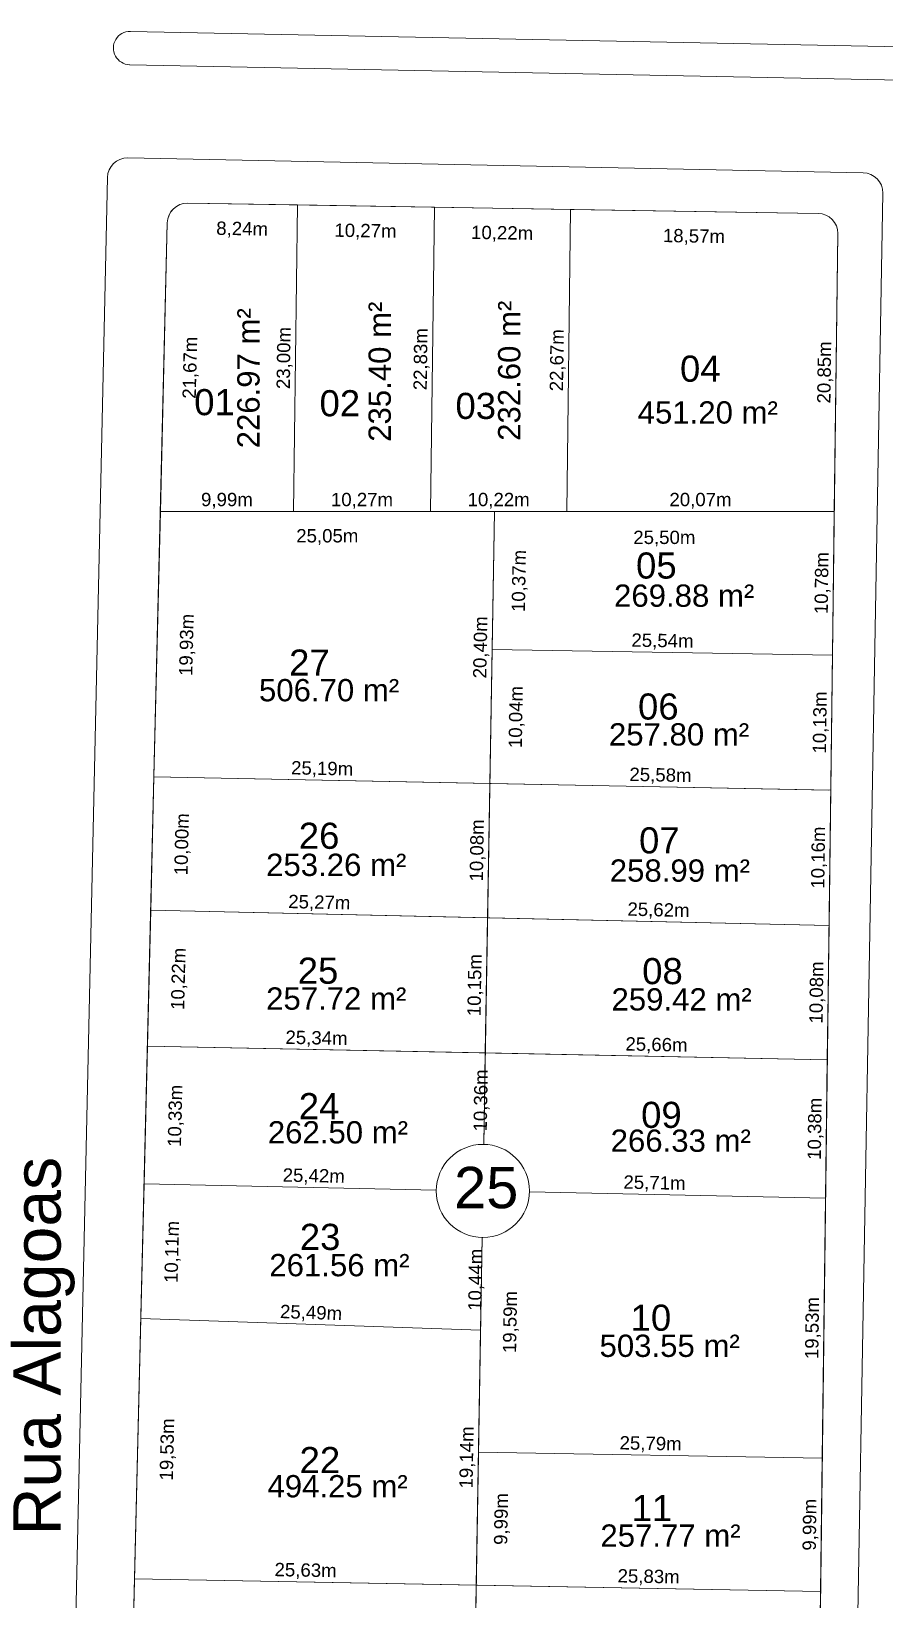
# Model space of a CAD drawing. Header units: metres. Extents: x 3808 to 8215, y 2374 to 6187.
# Drawn here: x 5216 to 5280, y 4857.7 to 4975.4 of the extents above; entities that cross this region are included whole.
import ezdxf
from ezdxf.enums import TextEntityAlignment as Align

# ---------------------------------------------------------------- set-up
doc = ezdxf.new("R2010")
doc.units = ezdxf.units.M
for name, color, linetype in [('Areas Lotes', 1, 'Continuous'), ('Calçada', 8, 'Continuous'), ('COTAS', 7, 'Continuous'), ('Lote', 7, 'Continuous'), ('Nome das Ruas', 7, 'Continuous'), ('Nº Lote', 7, 'Continuous'), ('Nº. quadra', 7, 'Continuous'), ('quadras', 7, 'Continuous')]:
    doc.layers.add(name, color=color, linetype=linetype)
doc.styles.add('Arial', font='arial.ttf')
doc.dimstyles.new('Copy(2) of ISO-25', dxfattribs={"dimtxt": 1, "dimasz": 2.5, "dimexe": 1.25, "dimexo": 0.625, "dimgap": 0.2, "dimtad": 1, "dimtoh": 1, "dimlfac": 1, "dimzin": 1, "dimtxsty": 'Arial', "dimblk": 'NONE', "dimcen": 0, "dimse1": 1, "dimse2": 1, "dimsd1": 1, "dimsd2": 1, "dimclrt": 256, "dimaunit": 1, "dimadec": 3, "dimazin": 0, "dimtfac": 1, "dimtmove": 0, "dimatfit": 3, "dimldrblk": 'NONE', "dimfxl": 1, "dimtolj": 1, "dimtzin": 0, "dimarcsym": 0})

# ---------------------------------------------------------------- blocks, each defined once
blk = doc.blocks.new('*D6769')
at = {"layer": 'Defpoints', "color": 0, "linetype": 'Continuous', "transparency": 16777216}
for p in [(5275.15, 4858.33), (5275.15, 4858.33), (5275.02, 4848.29)]:
    blk.add_point(p, dxfattribs=at)
at = {"layer": 'COTAS', "linetype": 'Continuous', "lineweight": 5, "transparency": 16777216, "insert": (5274.28, 4853.32), "char_height": 1, "attachment_point": 5, "rotation": 89.2696, "style": 'Arial'}
blk.add_mtext('\\A1;10,04m', dxfattribs=at)
blk = doc.blocks.new('_None')
blk = doc.blocks.new('*D6770')
at = {"layer": 'Defpoints', "color": 0, "linetype": 'Continuous', "transparency": 16777216}
for p in [(5275.27, 4868.32), (5275.27, 4868.32), (5275.15, 4858.33)]:
    blk.add_point(p, dxfattribs=at)
at = {"layer": 'COTAS', "linetype": 'Continuous', "lineweight": 5, "transparency": 16777216, "insert": (5274.41, 4863.33), "char_height": 1, "attachment_point": 5, "rotation": 89.2696, "style": 'Arial'}
blk.add_mtext('\\A1;9,99m', dxfattribs=at)
blk = doc.blocks.new('*D6771')
at = {"layer": 'Defpoints', "color": 0, "linetype": 'Continuous', "transparency": 16777216}
for p in [(5275.52, 4887.84), (5275.52, 4887.84), (5275.27, 4868.32)]:
    blk.add_point(p, dxfattribs=at)
at = {"layer": 'COTAS', "linetype": 'Continuous', "lineweight": 5, "transparency": 16777216, "insert": (5274.6, 4878.09), "char_height": 1, "attachment_point": 5, "rotation": 89.2696, "style": 'Arial'}
blk.add_mtext('\\A1;19,53m', dxfattribs=at)
blk = doc.blocks.new('*D6772')
at = {"layer": 'Defpoints', "color": 0, "linetype": 'Continuous', "transparency": 16777216}
for p in [(5275.65, 4898.22), (5275.65, 4898.22), (5275.52, 4887.84)]:
    blk.add_point(p, dxfattribs=at)
at = {"layer": 'COTAS', "linetype": 'Continuous', "lineweight": 5, "transparency": 16777216, "insert": (5274.79, 4893.04), "char_height": 1, "attachment_point": 5, "rotation": 89.2696, "style": 'Arial'}
blk.add_mtext('\\A1;10,38m', dxfattribs=at)
blk = doc.blocks.new('*D6773')
at = {"layer": 'Defpoints', "color": 0, "linetype": 'Continuous', "transparency": 16777216}
for p in [(5275.78, 4908.3), (5275.78, 4908.3), (5275.65, 4898.22)]:
    blk.add_point(p, dxfattribs=at)
at = {"layer": 'COTAS', "linetype": 'Continuous', "lineweight": 5, "transparency": 16777216, "insert": (5274.92, 4903.27), "char_height": 1, "attachment_point": 5, "rotation": 89.2696, "style": 'Arial'}
blk.add_mtext('\\A1;10,08m', dxfattribs=at)
blk = doc.blocks.new('*D6774')
at = {"layer": 'Defpoints', "color": 0, "linetype": 'Continuous', "transparency": 16777216}
for p in [(5275.73, 4918.46), (5275.91, 4918.46), (5275.78, 4908.3)]:
    blk.add_point(p, dxfattribs=at)
at = {"layer": 'COTAS', "linetype": 'Continuous', "lineweight": 5, "transparency": 16777216, "insert": (5275.05, 4913.39), "char_height": 1, "attachment_point": 5, "rotation": 89.2696, "style": 'Arial'}
blk.add_mtext('\\A1;10,16m', dxfattribs=at)
blk = doc.blocks.new('*D6775')
at = {"layer": 'Defpoints', "color": 0, "linetype": 'Continuous', "transparency": 16777216}
for p in [(5276.04, 4928.59), (5276.04, 4928.59), (5275.73, 4918.46)]:
    blk.add_point(p, dxfattribs=at)
at = {"layer": 'COTAS', "linetype": 'Continuous', "lineweight": 5, "transparency": 16777216, "insert": (5275.18, 4923.53), "char_height": 1, "attachment_point": 5, "rotation": 89.2696, "style": 'Arial'}
blk.add_mtext('\\A1;10,13m', dxfattribs=at)
blk = doc.blocks.new('*D6776')
at = {"layer": 'Defpoints', "color": 0, "linetype": 'Continuous', "transparency": 16777216}
for p in [(5276.18, 4939.37), (5276.18, 4939.37), (5276.04, 4928.59)]:
    blk.add_point(p, dxfattribs=at)
at = {"layer": 'COTAS', "linetype": 'Continuous', "lineweight": 5, "transparency": 16777216, "insert": (5275.31, 4933.99), "char_height": 1, "attachment_point": 5, "rotation": 89.2696, "style": 'Arial'}
blk.add_mtext('\\A1;10,78m', dxfattribs=at)
blk = doc.blocks.new('*D6777')
at = {"layer": 'Defpoints', "color": 0, "linetype": 'Continuous', "transparency": 16777216}
for p in [(5276.44, 4960.22), (5276.44, 4960.22), (5276.18, 4939.37)]:
    blk.add_point(p, dxfattribs=at)
at = {"layer": 'COTAS', "linetype": 'Continuous', "lineweight": 5, "transparency": 16777216, "insert": (5275.51, 4949.8), "char_height": 1, "attachment_point": 5, "rotation": 89.2696, "style": 'Arial'}
blk.add_mtext('\\A1;20,85m', dxfattribs=at)
blk = doc.blocks.new('*D6778')
at = {"layer": 'Defpoints', "color": 0, "linetype": 'Continuous', "transparency": 16777216}
for p in [(5227.67, 4962.5), (5235.91, 4962.36), (5235.86, 4959.63)]:
    blk.add_point(p, dxfattribs=at)
at = {"layer": 'COTAS', "linetype": 'Continuous', "lineweight": 5, "transparency": 16777216, "insert": (5231.76, 4960.5), "char_height": 1, "attachment_point": 5, "rotation": 359.0766, "style": 'Arial'}
blk.add_mtext('\\A1;8,24m', dxfattribs=at)
blk = doc.blocks.new('*D6779')
at = {"layer": 'Defpoints', "color": 0, "linetype": 'Continuous', "transparency": 16777216}
for p in [(5235.91, 4962.36), (5246.18, 4962.2), (5246.13, 4959.47)]:
    blk.add_point(p, dxfattribs=at)
at = {"layer": 'COTAS', "linetype": 'Continuous', "lineweight": 5, "transparency": 16777216, "insert": (5241.01, 4960.35), "char_height": 1, "attachment_point": 5, "rotation": 359.0766, "style": 'Arial'}
blk.add_mtext('\\A1;10,27m', dxfattribs=at)
blk = doc.blocks.new('*D6780')
at = {"layer": 'Defpoints', "color": 0, "linetype": 'Continuous', "transparency": 16777216}
for p in [(5246.18, 4962.2), (5256.4, 4962.03), (5256.35, 4959.3)]:
    blk.add_point(p, dxfattribs=at)
at = {"layer": 'COTAS', "linetype": 'Continuous', "lineweight": 5, "transparency": 16777216, "insert": (5251.26, 4960.19), "char_height": 1, "attachment_point": 5, "rotation": 359.0766, "style": 'Arial'}
blk.add_mtext('\\A1;10,22m', dxfattribs=at)
blk = doc.blocks.new('*D6781')
at = {"layer": 'Defpoints', "color": 0, "linetype": 'Continuous', "transparency": 16777216}
for p in [(5256.4, 4962.03), (5274.97, 4961.74), (5274.93, 4959)]:
    blk.add_point(p, dxfattribs=at)
at = {"layer": 'COTAS', "linetype": 'Continuous', "lineweight": 5, "transparency": 16777216, "insert": (5265.65, 4959.95), "char_height": 1, "attachment_point": 5, "rotation": 359.0766, "style": 'Arial'}
blk.add_mtext('\\A1;18,57m', dxfattribs=at)
blk = doc.blocks.new('*D6782')
at = {"layer": 'Defpoints', "color": 0, "linetype": 'Continuous', "transparency": 16777216}
for p in [(5256.4, 4962.03), (5256.4, 4962.03), (5256.11, 4939.37)]:
    blk.add_point(p, dxfattribs=at)
at = {"layer": 'COTAS', "linetype": 'Continuous', "lineweight": 5, "transparency": 16777216, "insert": (5255.45, 4950.71), "char_height": 1, "attachment_point": 5, "rotation": 89.2696, "style": 'Arial'}
blk.add_mtext('\\A1;22,67m', dxfattribs=at)
blk = doc.blocks.new('*D6783')
at = {"layer": 'Defpoints', "color": 0, "linetype": 'Continuous', "transparency": 16777216}
for p in [(5246.18, 4962.2), (5246.18, 4962.2), (5245.89, 4939.37)]:
    blk.add_point(p, dxfattribs=at)
at = {"layer": 'COTAS', "linetype": 'Continuous', "lineweight": 5, "transparency": 16777216, "insert": (5245.23, 4950.79), "char_height": 1, "attachment_point": 5, "rotation": 89.2696, "style": 'Arial'}
blk.add_mtext('\\A1;22,83m', dxfattribs=at)
blk = doc.blocks.new('*D6784')
at = {"layer": 'Defpoints', "color": 0, "linetype": 'Continuous', "transparency": 16777216}
for p in [(5235.91, 4962.36), (5235.91, 4962.36), (5235.61, 4939.37)]:
    blk.add_point(p, dxfattribs=at)
at = {"layer": 'COTAS', "linetype": 'Continuous', "lineweight": 5, "transparency": 16777216, "insert": (5234.96, 4950.88), "char_height": 1, "attachment_point": 5, "rotation": 89.2696, "style": 'Arial'}
blk.add_mtext('\\A1;23,00m', dxfattribs=at)
blk = doc.blocks.new('*D6785')
at = {"layer": 'Defpoints', "color": 0, "linetype": 'Continuous', "transparency": 16777216}
for p in [(5226.15, 4961.03), (5228.99, 4960.97), (5225.63, 4939.37)]:
    blk.add_point(p, dxfattribs=at)
at = {"layer": 'COTAS', "linetype": 'Continuous', "lineweight": 5, "transparency": 16777216, "insert": (5227.93, 4950.15), "char_height": 1, "attachment_point": 5, "rotation": 88.6189, "style": 'Arial'}
blk.add_mtext('\\A1;21,67m', dxfattribs=at)
blk = doc.blocks.new('*D6786')
at = {"layer": 'Defpoints', "color": 0, "linetype": 'Continuous', "transparency": 16777216}
for p in [(5225.63, 4939.37), (5225.63, 4939.37), (5235.61, 4939.37)]:
    blk.add_point(p, dxfattribs=at)
at = {"layer": 'COTAS', "linetype": 'Continuous', "lineweight": 5, "transparency": 16777216, "insert": (5230.62, 4940.17), "char_height": 1, "attachment_point": 5, "rotation": 360, "style": 'Arial'}
blk.add_mtext('\\A1;9,99m', dxfattribs=at)
blk = doc.blocks.new('*D6787')
at = {"layer": 'Defpoints', "color": 0, "linetype": 'Continuous', "transparency": 16777216}
for p in [(5235.61, 4939.37), (5235.61, 4939.37), (5245.89, 4939.37)]:
    blk.add_point(p, dxfattribs=at)
at = {"layer": 'COTAS', "linetype": 'Continuous', "lineweight": 5, "transparency": 16777216, "insert": (5240.75, 4940.17), "char_height": 1, "attachment_point": 5, "style": 'Arial'}
blk.add_mtext('\\A1;10,27m', dxfattribs=at)
blk = doc.blocks.new('*D6788')
at = {"layer": 'Defpoints', "color": 0, "linetype": 'Continuous', "transparency": 16777216}
for p in [(5245.89, 4939.37), (5256.11, 4939.37), (5256.11, 4939.37)]:
    blk.add_point(p, dxfattribs=at)
at = {"layer": 'COTAS', "linetype": 'Continuous', "lineweight": 5, "transparency": 16777216, "insert": (5251, 4940.17), "char_height": 1, "attachment_point": 5, "style": 'Arial'}
blk.add_mtext('\\A1;10,22m', dxfattribs=at)
blk = doc.blocks.new('*D6789')
at = {"layer": 'Defpoints', "color": 0, "linetype": 'Continuous', "transparency": 16777216}
for p in [(5250.68, 4939.37), (5276.18, 4939.37), (5276.18, 4936.53)]:
    blk.add_point(p, dxfattribs=at)
at = {"layer": 'COTAS', "linetype": 'Continuous', "lineweight": 5, "transparency": 16777216, "insert": (5263.43, 4937.33), "char_height": 1, "attachment_point": 5, "style": 'Arial'}
blk.add_mtext('\\A1;25,50m', dxfattribs=at)
blk = doc.blocks.new('*D6790')
at = {"layer": 'Defpoints', "color": 0, "linetype": 'Continuous', "transparency": 16777216}
for p in [(5256.11, 4939.37), (5276.18, 4939.37), (5276.18, 4939.37)]:
    blk.add_point(p, dxfattribs=at)
at = {"layer": 'COTAS', "linetype": 'Continuous', "lineweight": 5, "transparency": 16777216, "insert": (5266.14, 4940.17), "char_height": 1, "attachment_point": 5, "style": 'Arial'}
blk.add_mtext('\\A1;20,07m', dxfattribs=at)
blk = doc.blocks.new('*D6791')
at = {"layer": 'Defpoints', "color": 0, "linetype": 'Continuous', "transparency": 16777216}
for p in [(5250.5, 4929), (5276.04, 4928.59), (5276.04, 4928.59)]:
    blk.add_point(p, dxfattribs=at)
at = {"layer": 'COTAS', "linetype": 'Continuous', "lineweight": 5, "transparency": 16777216, "insert": (5263.29, 4929.59), "char_height": 1, "attachment_point": 5, "rotation": 359.0766, "style": 'Arial'}
blk.add_mtext('\\A1;25,54m', dxfattribs=at)
blk = doc.blocks.new('*D6792')
at = {"layer": 'Defpoints', "color": 0, "linetype": 'Continuous', "transparency": 16777216}
for p in [(5250.34, 4918.96), (5250.34, 4918.96), (5275.91, 4918.46)]:
    blk.add_point(p, dxfattribs=at)
at = {"layer": 'COTAS', "linetype": 'Continuous', "lineweight": 5, "transparency": 16777216, "insert": (5263.14, 4919.51), "char_height": 1, "attachment_point": 5, "rotation": 358.888, "style": 'Arial'}
blk.add_mtext('\\A1;25,58m', dxfattribs=at)
blk = doc.blocks.new('*D6793')
at = {"layer": 'Defpoints', "color": 0, "linetype": 'Continuous', "transparency": 16777216}
for p in [(5250.17, 4908.88), (5250.17, 4908.88), (5275.78, 4908.3)]:
    blk.add_point(p, dxfattribs=at)
at = {"layer": 'COTAS', "linetype": 'Continuous', "lineweight": 5, "transparency": 16777216, "insert": (5262.99, 4909.39), "char_height": 1, "attachment_point": 5, "rotation": 358.7125, "style": 'Arial'}
blk.add_mtext('\\A1;25,62m', dxfattribs=at)
blk = doc.blocks.new('*D6794')
at = {"layer": 'Defpoints', "color": 0, "linetype": 'Continuous', "transparency": 16777216}
for p in [(5250, 4898.73), (5250, 4898.73), (5275.65, 4898.22)]:
    blk.add_point(p, dxfattribs=at)
at = {"layer": 'COTAS', "linetype": 'Continuous', "lineweight": 5, "transparency": 16777216, "insert": (5262.84, 4899.28), "char_height": 1, "attachment_point": 5, "rotation": 358.8669, "style": 'Arial'}
blk.add_mtext('\\A1;25,66m', dxfattribs=at)
blk = doc.blocks.new('*D6795')
at = {"layer": 'Defpoints', "color": 0, "linetype": 'Continuous', "transparency": 16777216}
for p in [(5249.82, 4888.38), (5249.82, 4888.38), (5275.52, 4887.84)]:
    blk.add_point(p, dxfattribs=at)
at = {"layer": 'COTAS', "linetype": 'Continuous', "lineweight": 5, "transparency": 16777216, "insert": (5262.69, 4888.91), "char_height": 1, "attachment_point": 5, "rotation": 358.8091, "style": 'Arial'}
blk.add_mtext('\\A1;25,71m', dxfattribs=at)
blk = doc.blocks.new('*D6796')
at = {"layer": 'Defpoints', "color": 0, "linetype": 'Continuous', "transparency": 16777216}
for p in [(5249.49, 4868.79), (5249.49, 4868.79), (5275.27, 4868.32)]:
    blk.add_point(p, dxfattribs=at)
at = {"layer": 'COTAS', "linetype": 'Continuous', "lineweight": 5, "transparency": 16777216, "insert": (5262.4, 4869.35), "char_height": 1, "attachment_point": 5, "rotation": 358.9529, "style": 'Arial'}
blk.add_mtext('\\A1;25,79m', dxfattribs=at)
blk = doc.blocks.new('*D6797')
at = {"layer": 'Defpoints', "color": 0, "linetype": 'Continuous', "transparency": 16777216}
for p in [(5249.32, 4858.8), (5249.32, 4858.8), (5275.15, 4858.33)]:
    blk.add_point(p, dxfattribs=at)
at = {"layer": 'COTAS', "linetype": 'Continuous', "lineweight": 5, "transparency": 16777216, "insert": (5262.25, 4859.37), "char_height": 1, "attachment_point": 5, "rotation": 358.9529, "style": 'Arial'}
blk.add_mtext('\\A1;25,83m', dxfattribs=at)
blk = doc.blocks.new('*D6808')
at = {"layer": 'Defpoints', "color": 0, "linetype": 'Continuous', "transparency": 16777216}
for p in [(5223.7, 4859.27), (5223.7, 4859.27), (5249.32, 4858.8)]:
    blk.add_point(p, dxfattribs=at)
at = {"layer": 'COTAS', "linetype": 'Continuous', "lineweight": 5, "transparency": 16777216, "insert": (5236.52, 4859.84), "char_height": 1, "attachment_point": 5, "rotation": 358.9529, "style": 'Arial'}
blk.add_mtext('\\A1;25,63m', dxfattribs=at)
blk = doc.blocks.new('*D6809')
at = {"layer": 'Defpoints', "color": 0, "linetype": 'Continuous', "transparency": 16777216}
for p in [(5224.17, 4878.8), (5224.17, 4878.8), (5249.65, 4877.94)]:
    blk.add_point(p, dxfattribs=at)
at = {"layer": 'COTAS', "linetype": 'Continuous', "lineweight": 5, "transparency": 16777216, "insert": (5236.93, 4879.17), "char_height": 1, "attachment_point": 5, "rotation": 358.0706, "style": 'Arial'}
blk.add_mtext('\\A1;25,49m', dxfattribs=at)
blk = doc.blocks.new('*D6810')
at = {"layer": 'Defpoints', "color": 0, "linetype": 'Continuous', "transparency": 16777216}
for p in [(5224.41, 4888.9), (5224.41, 4888.9), (5249.82, 4888.38)]:
    blk.add_point(p, dxfattribs=at)
at = {"layer": 'COTAS', "linetype": 'Continuous', "lineweight": 5, "transparency": 16777216, "insert": (5237.13, 4889.44), "char_height": 1, "attachment_point": 5, "rotation": 358.8091, "style": 'Arial'}
blk.add_mtext('\\A1;25,42m', dxfattribs=at)
blk = doc.blocks.new('*D6811')
at = {"layer": 'Defpoints', "color": 0, "linetype": 'Continuous', "transparency": 16777216}
for p in [(5224.66, 4899.23), (5224.66, 4899.23), (5250, 4898.73)]:
    blk.add_point(p, dxfattribs=at)
at = {"layer": 'COTAS', "linetype": 'Continuous', "lineweight": 5, "transparency": 16777216, "insert": (5237.34, 4899.78), "char_height": 1, "attachment_point": 5, "rotation": 358.8669, "style": 'Arial'}
blk.add_mtext('\\A1;25,34m', dxfattribs=at)
blk = doc.blocks.new('*D6812')
at = {"layer": 'Defpoints', "color": 0, "linetype": 'Continuous', "transparency": 16777216}
for p in [(5224.9, 4909.45), (5224.9, 4909.45), (5250.17, 4908.88)]:
    blk.add_point(p, dxfattribs=at)
at = {"layer": 'COTAS', "linetype": 'Continuous', "lineweight": 5, "transparency": 16777216, "insert": (5237.55, 4909.96), "char_height": 1, "attachment_point": 5, "rotation": 358.7125, "style": 'Arial'}
blk.add_mtext('\\A1;25,27m', dxfattribs=at)
blk = doc.blocks.new('*D6813')
at = {"layer": 'Defpoints', "color": 0, "linetype": 'Continuous', "transparency": 16777216}
for p in [(5225.15, 4919.44), (5225.15, 4919.44), (5250.34, 4918.96)]:
    blk.add_point(p, dxfattribs=at)
at = {"layer": 'COTAS', "linetype": 'Continuous', "lineweight": 5, "transparency": 16777216, "insert": (5237.76, 4920), "char_height": 1, "attachment_point": 5, "rotation": 358.888, "style": 'Arial'}
blk.add_mtext('\\A1;25,19m', dxfattribs=at)
blk = doc.blocks.new('*D6814')
at = {"layer": 'Defpoints', "color": 0, "linetype": 'Continuous', "transparency": 16777216}
for p in [(5225.63, 4939.37), (5250.68, 4939.37), (5250.68, 4936.65)]:
    blk.add_point(p, dxfattribs=at)
at = {"layer": 'COTAS', "linetype": 'Continuous', "lineweight": 5, "transparency": 16777216, "insert": (5238.15, 4937.45), "char_height": 1, "attachment_point": 5, "style": 'Arial'}
blk.add_mtext('\\A1;25,05m', dxfattribs=at)
blk = doc.blocks.new('*D6815')
at = {"layer": 'Defpoints', "color": 0, "linetype": 'Continuous', "transparency": 16777216}
for p in [(5250.68, 4939.35), (5250.34, 4918.96), (5250.34, 4918.96)]:
    blk.add_point(p, dxfattribs=at)
at = {"layer": 'COTAS', "linetype": 'Continuous', "lineweight": 5, "transparency": 16777216, "insert": (5249.71, 4929.17), "char_height": 1, "attachment_point": 5, "rotation": 89.0359, "style": 'Arial'}
blk.add_mtext('\\A1;20,40m', dxfattribs=at)
blk = doc.blocks.new('*D6816')
at = {"layer": 'Defpoints', "color": 0, "linetype": 'Continuous', "transparency": 16777216}
for p in [(5250.34, 4918.96), (5250.17, 4908.88), (5250.17, 4908.88)]:
    blk.add_point(p, dxfattribs=at)
at = {"layer": 'COTAS', "linetype": 'Continuous', "lineweight": 5, "transparency": 16777216, "insert": (5249.45, 4913.93), "char_height": 1, "attachment_point": 5, "rotation": 89.0359, "style": 'Arial'}
blk.add_mtext('\\A1;10,08m', dxfattribs=at)
blk = doc.blocks.new('*D6817')
at = {"layer": 'Defpoints', "color": 0, "linetype": 'Continuous', "transparency": 16777216}
for p in [(5250.17, 4908.88), (5250, 4898.73), (5250, 4898.73)]:
    blk.add_point(p, dxfattribs=at)
at = {"layer": 'COTAS', "linetype": 'Continuous', "lineweight": 5, "transparency": 16777216, "insert": (5249.28, 4903.82), "char_height": 1, "attachment_point": 5, "rotation": 89.0359, "style": 'Arial'}
blk.add_mtext('\\A1;10,15m', dxfattribs=at)
blk = doc.blocks.new('*D6818')
at = {"layer": 'Defpoints', "color": 0, "linetype": 'Continuous', "transparency": 16777216}
for p in [(5250, 4898.73), (5249.82, 4888.38), (5249.82, 4888.38)]:
    blk.add_point(p, dxfattribs=at)
at = {"layer": 'COTAS', "linetype": 'Continuous', "lineweight": 5, "transparency": 16777216, "insert": (5249.74, 4895.17), "char_height": 1, "attachment_point": 5, "rotation": 89.0359, "style": 'Arial'}
blk.add_mtext('\\A1;10,36m', dxfattribs=at)
blk = doc.blocks.new('*D6819')
at = {"layer": 'Defpoints', "color": 0, "linetype": 'Continuous', "transparency": 16777216}
for p in [(5249.82, 4888.38), (5249.65, 4877.94), (5249.65, 4877.94)]:
    blk.add_point(p, dxfattribs=at)
at = {"layer": 'COTAS', "linetype": 'Continuous', "lineweight": 5, "transparency": 16777216, "insert": (5249.34, 4881.71), "char_height": 1, "attachment_point": 5, "rotation": 89.0359, "style": 'Arial'}
blk.add_mtext('\\A1;10,44m', dxfattribs=at)
blk = doc.blocks.new('*D6820')
at = {"layer": 'Defpoints', "color": 0, "linetype": 'Continuous', "transparency": 16777216}
for p in [(5249.65, 4877.94), (5249.32, 4858.8), (5249.32, 4858.8)]:
    blk.add_point(p, dxfattribs=at)
at = {"layer": 'COTAS', "linetype": 'Continuous', "lineweight": 5, "transparency": 16777216, "insert": (5248.68, 4868.38), "char_height": 1, "attachment_point": 5, "rotation": 89.0359, "style": 'Arial'}
blk.add_mtext('\\A1;19,14m', dxfattribs=at)
blk = doc.blocks.new('*D6821')
at = {"layer": 'Defpoints', "color": 0, "linetype": 'Continuous', "transparency": 16777216}
for p in [(5249.82, 4888.38), (5249.49, 4868.79), (5252.58, 4868.74)]:
    blk.add_point(p, dxfattribs=at)
at = {"layer": 'COTAS', "linetype": 'Continuous', "lineweight": 5, "transparency": 16777216, "insert": (5251.94, 4878.54), "char_height": 1, "attachment_point": 5, "rotation": 89.0359, "style": 'Arial'}
blk.add_mtext('\\A1;19,59m', dxfattribs=at)
blk = doc.blocks.new('*D6822')
at = {"layer": 'Defpoints', "color": 0, "linetype": 'Continuous', "transparency": 16777216}
for p in [(5249.49, 4868.79), (5252.15, 4868.74), (5249.32, 4858.8)]:
    blk.add_point(p, dxfattribs=at)
at = {"layer": 'COTAS', "linetype": 'Continuous', "lineweight": 5, "transparency": 16777216, "insert": (5251.27, 4863.76), "char_height": 1, "attachment_point": 5, "rotation": 89.0359, "style": 'Arial'}
blk.add_mtext('\\A1;9,99m', dxfattribs=at)
blk = doc.blocks.new('*D6823')
at = {"layer": 'Defpoints', "color": 0, "linetype": 'Continuous', "transparency": 16777216}
for p in [(5250.5, 4929), (5253.26, 4928.95), (5250.34, 4918.96)]:
    blk.add_point(p, dxfattribs=at)
at = {"layer": 'COTAS', "linetype": 'Continuous', "lineweight": 5, "transparency": 16777216, "insert": (5252.37, 4923.94), "char_height": 1, "attachment_point": 5, "rotation": 89.0359, "style": 'Arial'}
blk.add_mtext('\\A1;10,04m', dxfattribs=at)
blk = doc.blocks.new('*D6824')
at = {"layer": 'Defpoints', "color": 0, "linetype": 'Continuous', "transparency": 16777216}
for p in [(5250.68, 4939.37), (5253.49, 4939.32), (5250.5, 4929)]:
    blk.add_point(p, dxfattribs=at)
at = {"layer": 'COTAS', "linetype": 'Continuous', "lineweight": 5, "transparency": 16777216, "insert": (5252.6, 4934.15), "char_height": 1, "attachment_point": 5, "rotation": 89.0359, "style": 'Arial'}
blk.add_mtext('\\A1;10,37m', dxfattribs=at)
blk = doc.blocks.new('*D6825')
at = {"layer": 'Defpoints', "color": 0, "linetype": 'Continuous', "transparency": 16777216}
for p in [(5249.32, 4858.8), (5249.15, 4848.8), (5249.15, 4848.8)]:
    blk.add_point(p, dxfattribs=at)
at = {"layer": 'COTAS', "linetype": 'Continuous', "lineweight": 5, "transparency": 16777216, "insert": (5248.44, 4853.81), "char_height": 1, "attachment_point": 5, "rotation": 89.0359, "style": 'Arial'}
blk.add_mtext('\\A1;10,00m', dxfattribs=at)
blk = doc.blocks.new('*D6834')
at = {"layer": 'Defpoints', "color": 0, "linetype": 'Continuous', "transparency": 16777216}
for p in [(5223.7, 4859.27), (5226.78, 4859.2), (5223.45, 4849.3)]:
    blk.add_point(p, dxfattribs=at)
at = {"layer": 'COTAS', "linetype": 'Continuous', "lineweight": 5, "transparency": 16777216, "insert": (5225.86, 4854.23), "char_height": 1, "attachment_point": 5, "rotation": 88.6189, "style": 'Arial'}
blk.add_mtext('\\A1;9,97m', dxfattribs=at)
blk = doc.blocks.new('*D6835')
at = {"layer": 'Defpoints', "color": 0, "linetype": 'Continuous', "transparency": 16777216}
for p in [(5224.17, 4878.8), (5227.25, 4878.72), (5223.7, 4859.27)]:
    blk.add_point(p, dxfattribs=at)
at = {"layer": 'COTAS', "linetype": 'Continuous', "lineweight": 5, "transparency": 16777216, "insert": (5226.21, 4868.98), "char_height": 1, "attachment_point": 5, "rotation": 88.6189, "style": 'Arial'}
blk.add_mtext('\\A1;19,53m', dxfattribs=at)
blk = doc.blocks.new('*D6836')
at = {"layer": 'Defpoints', "color": 0, "linetype": 'Continuous', "transparency": 16777216}
for p in [(5224.41, 4888.9), (5227.49, 4888.83), (5224.17, 4878.8)]:
    blk.add_point(p, dxfattribs=at)
at = {"layer": 'COTAS', "linetype": 'Continuous', "lineweight": 5, "transparency": 16777216, "insert": (5226.57, 4883.8), "char_height": 1, "attachment_point": 5, "rotation": 88.6189, "style": 'Arial'}
blk.add_mtext('\\A1;10,11m', dxfattribs=at)
blk = doc.blocks.new('*D6837')
at = {"layer": 'Defpoints', "color": 0, "linetype": 'Continuous', "transparency": 16777216}
for p in [(5224.66, 4899.23), (5227.74, 4899.16), (5224.41, 4888.9)]:
    blk.add_point(p, dxfattribs=at)
at = {"layer": 'COTAS', "linetype": 'Continuous', "lineweight": 5, "transparency": 16777216, "insert": (5226.82, 4894.01), "char_height": 1, "attachment_point": 5, "rotation": 88.6189, "style": 'Arial'}
blk.add_mtext('\\A1;10,33m', dxfattribs=at)
blk = doc.blocks.new('*D6838')
at = {"layer": 'Defpoints', "color": 0, "linetype": 'Continuous', "transparency": 16777216}
for p in [(5224.9, 4909.45), (5227.99, 4909.37), (5224.66, 4899.23)]:
    blk.add_point(p, dxfattribs=at)
at = {"layer": 'COTAS', "linetype": 'Continuous', "lineweight": 5, "transparency": 16777216, "insert": (5227.06, 4904.29), "char_height": 1, "attachment_point": 5, "rotation": 88.6189, "style": 'Arial'}
blk.add_mtext('\\A1;10,22m', dxfattribs=at)
blk = doc.blocks.new('*D6839')
at = {"layer": 'Defpoints', "color": 0, "linetype": 'Continuous', "transparency": 16777216}
for p in [(5225.15, 4919.44), (5228.23, 4919.37), (5224.9, 4909.45)]:
    blk.add_point(p, dxfattribs=at)
at = {"layer": 'COTAS', "linetype": 'Continuous', "lineweight": 5, "transparency": 16777216, "insert": (5227.31, 4914.39), "char_height": 1, "attachment_point": 5, "rotation": 88.6189, "style": 'Arial'}
blk.add_mtext('\\A1;10,00m', dxfattribs=at)
blk = doc.blocks.new('*D6840')
at = {"layer": 'Defpoints', "color": 0, "linetype": 'Continuous', "transparency": 16777216}
for p in [(5225.63, 4939.37), (5228.71, 4939.29), (5225.15, 4919.44)]:
    blk.add_point(p, dxfattribs=at)
at = {"layer": 'COTAS', "linetype": 'Continuous', "lineweight": 5, "transparency": 16777216, "insert": (5227.67, 4929.35), "char_height": 1, "attachment_point": 5, "rotation": 88.6189, "style": 'Arial'}
blk.add_mtext('\\A1;19,93m', dxfattribs=at)

msp = doc.modelspace()

# ---------------------------------------------------------------- linework, layer by layer
at = {"layer": 'Calçada', "linetype": 'Continuous', "lineweight": 5}
for p, q in [((5223.374, 4975.391), (5408.327, 4971.671)), ((5223.324, 4972.892), (5408.277, 4969.172)), ((5223.183, 4965.893), (5278.349, 4964.784)), ((5221.653, 4964.427), (5217.961, 4796.463)), ((5279.818, 4963.258), (5276.877, 4795.446))]:
    msp.add_line(p, q, dxfattribs=at)
for centre, radius, start, end in [((5223.349, 4974.142), 1.25, 88.84767, 268.84767), ((5223.153, 4964.394), 1.5, 88.84767, 178.74088), ((5278.318, 4963.284), 1.5, 358.9959, 88.84767)]:
    msp.add_arc(centre, radius, start, end, dxfattribs=at)
at = {"layer": 'Lote', "lineweight": 5}
for p, q in [((5235.613, 4939.366), (5235.907, 4962.365)), ((5245.886, 4939.366), (5246.177, 4962.199)), ((5256.11, 4939.366), (5256.399, 4962.034)), ((5225.626, 4939.366), (5276.179, 4939.366)), ((5250.679, 4939.351), (5249.88, 4891.872)), ((5250.504, 4928.998), (5276.042, 4928.586)), ((5225.146, 4919.445), (5275.733, 4918.463)), ((5224.905, 4909.448), (5275.783, 4908.305)), ((5224.659, 4899.232), (5275.655, 4898.224)), ((5224.41, 4888.905), (5246.326, 4888.449)), ((5253.316, 4888.304), (5275.522, 4887.842)), ((5249.762, 4884.881), (5248.275, 4796.505)), ((5224.166, 4878.796), (5249.645, 4877.938)), ((5249.491, 4868.789), (5275.273, 4868.318)), ((5223.695, 4859.27), (5275.146, 4858.33))]:
    msp.add_line(p, q, dxfattribs=at)
at = {"layer": 'Lote', "linetype": 'Continuous', "lineweight": 5, "flags": 128}
for points in [[(5235.907, 4962.365), (5227.672, 4962.497, 0.4118754), (5226.149, 4961.034), (5225.626, 4939.366), (5235.613, 4939.366)], [(5276.445, 4960.216, 0.4132274), (5274.969, 4961.735), (5256.399, 4962.034), (5256.11, 4939.366), (5276.179, 4939.366)]]:
    msp.add_lwpolyline(points, format="xyb", close=True, dxfattribs=at)
for points in [[(5246.177, 4962.199), (5235.907, 4962.365), (5235.613, 4939.366), (5245.886, 4939.366)], [(5256.399, 4962.034), (5246.177, 4962.199), (5245.886, 4939.366), (5256.11, 4939.366)], [(5250.335, 4918.956), (5250.679, 4939.366), (5225.626, 4939.366), (5225.146, 4919.445)], [(5276.042, 4928.586), (5276.179, 4939.366), (5250.679, 4939.366), (5250.504, 4928.998)], [(5275.913, 4918.459), (5276.042, 4928.586), (5250.504, 4928.998), (5250.335, 4918.956)], [(5250.166, 4908.88), (5250.335, 4918.956), (5225.146, 4919.445), (5224.905, 4909.448)], [(5250.335, 4918.956), (5250.166, 4908.88), (5275.783, 4908.305), (5275.913, 4918.459)], [(5224.905, 4909.448), (5224.659, 4899.232), (5249.995, 4898.731), (5250.166, 4908.88)], [(5250.166, 4908.88), (5249.995, 4898.731), (5275.655, 4898.224), (5275.783, 4908.305)], [(5224.166, 4878.796), (5223.695, 4859.27), (5249.323, 4858.802), (5249.645, 4877.938)], [(5249.491, 4868.789), (5249.323, 4858.802), (5275.146, 4858.33), (5275.273, 4868.318)], [(5223.695, 4859.27), (5223.455, 4849.305), (5249.155, 4848.801), (5249.323, 4858.802)], [(5249.323, 4858.802), (5249.155, 4848.801), (5275.018, 4848.293), (5275.146, 4858.33)]]:
    msp.add_lwpolyline(points, close=True, dxfattribs=at)
for points in [[(5249.88, 4891.872), (5249.995, 4898.731), (5224.659, 4899.232), (5224.41, 4888.905), (5246.326, 4888.449)], [(5253.316, 4888.304), (5275.522, 4887.842), (5275.655, 4898.224), (5249.995, 4898.731), (5249.88, 4891.872)], [(5246.326, 4888.449), (5224.41, 4888.905), (5224.166, 4878.796), (5249.645, 4877.938), (5249.762, 4884.881)], [(5249.762, 4884.881), (5249.491, 4868.789), (5275.273, 4868.318), (5275.522, 4887.842), (5253.316, 4888.304)]]:
    msp.add_lwpolyline(points, dxfattribs=at)
at = {"layer": 'Nº. quadra', "lineweight": 5}
msp.add_circle((5249.821, 4888.377), 3.496, dxfattribs=at)
at = {"layer": 'quadras', "lineweight": 5}
for p, q in [((5227.672, 4962.497), (5274.969, 4961.735)), ((5226.149, 4961.034), (5222.239, 4798.869)), ((5274.366, 4797.159), (5276.445, 4960.216))]:
    msp.add_line(p, q, dxfattribs=at)
at = {"layer": 'quadras', "linetype": 'Continuous', "lineweight": 5, "flags": 128}
msp.add_lwpolyline([(5276.445, 4960.216, 0.4132274), (5274.969, 4961.735), (5227.672, 4962.497, 0.4118754), (5226.149, 4961.034), (5222.239, 4798.869, 0.4114135), (5223.688, 4797.334), (5272.816, 4795.679, 0.4203564), (5274.366, 4797.159)], format="xyb", close=True, dxfattribs=at)
at = {"layer": 'quadras', "lineweight": 5}
for centre, start, end in [((5227.648, 4960.998), 89.07663, 178.61886), ((5274.945, 4960.235), 359.26961, 89.07663)]:
    msp.add_arc(centre, 1.5, start, end, dxfattribs=at)

# ---------------------------------------------------------------- texts
at = {"layer": 'Areas Lotes', "linetype": 'Continuous', "lineweight": 5, "style": 'Arial'}
for s, p in [('226.97 m²', (5233.068, 4944.101)), ('235.40 m²', (5242.914, 4944.593)), ('232.60 m²', (5252.628, 4944.665))]:
    msp.add_text(s, height=1.6726, rotation=90, dxfattribs=at).set_placement(p)
for s, p in [('451.20 m²', (5261.427, 4945.959)), ('269.88 m²', (5259.656, 4932.213)), ('506.70 m²', (5233.021, 4925.12)), ('257.80 m²', (5259.272, 4921.802)), ('253.26 m²', (5233.559, 4912.014)), ('258.99 m²', (5259.336, 4911.583)), ('257.72 m²', (5233.559, 4901.98)), ('259.42 m²', (5259.465, 4901.917)), ('262.50 m²', (5233.686, 4891.942)), ('266.33 m²', (5259.401, 4891.315)), ('261.56 m²', (5233.799, 4881.976)), ('503.55 m²', (5258.568, 4875.924)), ('494.25 m²', (5233.659, 4865.385)), ('257.77 m²', (5258.632, 4861.681))]:
    msp.add_text(s, height=1.6726, dxfattribs=at).set_placement(p)
at = {"layer": 'Nome das Ruas', "lineweight": 5, "style": 'Arial'}
msp.add_text('Rua Alagoas', height=3.55, rotation=90, dxfattribs=at).set_placement((5218.148, 4862.542, 165.916))
at = {"layer": 'Nº Lote', "linetype": 'Continuous', "lineweight": 5, "style": 'Arial'}
for s, p in [('04', (5266.126, 4949.103)), ('01', (5229.688, 4946.589)), ('02', (5239.088, 4946.507)), ('03', (5249.283, 4946.307)), ('05', (5262.83, 4934.33)), ('27', (5236.807, 4927.046)), ('06', (5262.976, 4923.749)), ('26', (5237.532, 4914.051)), ('07', (5263.054, 4913.704)), ('25', (5237.453, 4903.927)), ('08', (5263.29, 4903.894)), ('24', (5237.532, 4893.762)), ('09', (5263.209, 4893.108)), ('23', (5237.611, 4883.952)), ('10', (5262.423, 4877.887)), ('22', (5237.593, 4867.204)), ('11', (5262.502, 4863.604))]:
    msp.add_text(s, height=1.96, dxfattribs=at).set_placement(p, align=Align.CENTER)
at = {"layer": 'Nº. quadra', "lineweight": 5, "style": 'Arial'}
msp.add_text('25', height=3.1039, dxfattribs=at).set_placement((5247.656, 4887.082))

# ---------------------------------------------------------------- dimensions: what is measured, and where the dimension line sits
at = {"layer": 'COTAS', "linetype": 'Continuous', "lineweight": 5}
for p1, p2, distance, picture, middle in [((5227.672, 4962.497), (5235.907, 4962.365), -2.732, '*D6778', (5231.758, 4960.5)), ((5235.613, 4939.366), (5235.907, 4962.365), 0, '*D6784', (5234.959, 4950.876)), ((5245.886, 4939.366), (5246.177, 4962.199), 0, '*D6783', (5245.231, 4950.793)), ((5256.11, 4939.366), (5256.399, 4962.034), 0, '*D6782', (5255.454, 4950.711)), ((5225.626, 4939.366), (5226.149, 4961.034), -2.843, '*D6785', (5227.928, 4950.151)), ((5235.613, 4939.366), (5225.626, 4939.366), 0, '*D6786', (5230.62, 4940.167)), ((5245.886, 4939.366), (5235.613, 4939.366), 0, '*D6787', (5240.75, 4940.167)), ((5245.886, 4939.366), (5256.11, 4939.366), 0, '*D6788', (5250.998, 4940.167)), ((5256.11, 4939.366), (5276.179, 4939.366), 0, '*D6790', (5266.145, 4940.167)), ((5225.626, 4939.366), (5250.679, 4939.366), -2.72, '*D6814', (5238.153, 4937.447)), ((5250.679, 4939.351), (5250.335, 4918.956), 0, '*D6815', (5249.706, 4929.167)), ((5250.504, 4928.998), (5250.679, 4939.366), -2.81, '*D6824', (5252.601, 4934.148)), ((5250.679, 4939.366), (5276.179, 4939.366), -2.833, '*D6789', (5263.429, 4937.334)), ((5250.504, 4928.998), (5276.042, 4928.586), 0, '*D6791', (5263.286, 4929.593)), ((5250.335, 4918.956), (5250.504, 4928.998), -2.752, '*D6823', (5252.37, 4923.944)), ((5250.335, 4918.956), (5225.146, 4919.445), 0, '*D6813', (5237.756, 4920.001)), ((5275.913, 4918.459), (5250.335, 4918.956), 0, '*D6792', (5263.14, 4919.508)), ((5250.166, 4908.88), (5224.905, 4909.448), 0, '*D6812', (5237.553, 4909.965)), ((5275.783, 4908.305), (5250.166, 4908.88), 0, '*D6793', (5262.993, 4909.393)), ((5249.995, 4898.731), (5224.659, 4899.232), 0, '*D6811', (5237.343, 4899.782)), ((5275.6546, 4898.2236), (5249.9951, 4898.7311), 0, '*D6794', (5262.8407, 4899.2781)), ((5249.821, 4888.377), (5224.41, 4888.905), 0, '*D6810', (5237.132, 4889.441)), ((5275.522, 4887.842), (5249.821, 4888.377), 0, '*D6795', (5262.688, 4888.91)), ((5249.821, 4888.377), (5249.491, 4868.789), 3.084, '*D6821', (5251.939, 4878.544)), ((5249.645, 4877.938), (5224.166, 4878.796), 0, '*D6809', (5236.933, 4879.168)), ((5275.273, 4868.318), (5249.491, 4868.789), 0, '*D6796', (5262.397, 4869.354)), ((5249.323, 4858.802), (5249.491, 4868.789), -2.661, '*D6822', (5251.267, 4863.764)), ((5249.323, 4858.802), (5223.695, 4859.27), 0, '*D6808', (5236.524, 4859.837)), ((5275.146, 4858.33), (5249.323, 4858.802), 0, '*D6797', (5262.249, 4859.367))]:
    dim = msp.add_aligned_dim(p1=p1, p2=p2, distance=distance, dimstyle='Copy(2) of ISO-25', override={"dimpost": 'm'}, dxfattribs=at)
    dim.commit()
    dim.dimension.update_dxf_attribs({"geometry": picture, "text_midpoint": middle})
for base, p1, p2, angle, picture, middle in [((5246.133, 4959.468), (5235.907, 4962.365), (5246.177, 4962.199), 179.07663, '*D6779', (5241.011, 4960.351)), ((5256.355, 4959.303), (5246.177, 4962.199), (5256.399, 4962.034), 179.07663, '*D6780', (5251.257, 4960.186)), ((5274.925, 4959.003), (5256.399, 4962.034), (5274.969, 4961.735), 179.07663, '*D6781', (5265.653, 4959.954)), ((5276.445, 4960.216), (5276.179, 4939.366), (5276.445, 4960.216), 269.26961, '*D6777', (5275.511, 4949.801)), ((5228.708, 4939.292), (5225.146, 4919.445), (5225.626, 4939.366), 268.61886, '*D6840', (5227.667, 4929.35)), ((5276.179, 4939.366), (5276.042, 4928.586), (5276.179, 4939.366), 269.26961, '*D6776', (5275.31, 4933.986)), ((5276.042, 4928.586), (5275.733, 4918.463), (5276.042, 4928.586), 269.26961, '*D6775', (5275.176, 4923.533)), ((5228.228, 4919.37), (5224.905, 4909.448), (5225.146, 4919.445), 268.61886, '*D6839', (5227.307, 4914.391)), ((5250.166, 4908.88), (5250.335, 4918.956), (5250.166, 4908.88), 89.03592, '*D6816', (5249.45, 4913.931)), ((5275.913, 4918.46), (5275.783, 4908.305), (5275.733, 4918.463), 269.26961, '*D6774', (5275.047, 4913.393)), ((5227.987, 4909.374), (5224.659, 4899.232), (5224.905, 4909.448), 268.61886, '*D6838', (5227.063, 4904.285)), ((5249.995, 4898.731), (5250.166, 4908.88), (5249.995, 4898.731), 89.03592, '*D6817', (5249.28, 4903.819)), ((5275.783, 4908.305), (5275.655, 4898.224), (5275.783, 4908.305), 269.26961, '*D6773', (5274.918, 4903.274)), ((5227.74, 4899.158), (5224.41, 4888.905), (5224.659, 4899.232), 268.61886, '*D6837', (5226.815, 4894.013)), ((5275.655, 4898.224), (5275.522, 4887.842), (5275.655, 4898.224), 269.26961, '*D6772', (5274.788, 4893.043)), ((5227.491, 4888.83), (5224.166, 4878.796), (5224.41, 4888.905), 268.61886, '*D6836', (5226.569, 4883.796)), ((5275.522, 4887.842), (5275.273, 4868.318), (5275.522, 4887.842), 269.26961, '*D6771', (5274.597, 4878.09)), ((5227.248, 4878.722), (5223.695, 4859.27), (5224.166, 4878.796), 268.61886, '*D6835', (5226.212, 4868.978)), ((5249.323, 4858.802), (5249.645, 4877.938), (5249.323, 4858.802), 89.03592, '*D6820', (5248.683, 4868.383)), ((5275.273, 4868.318), (5275.146, 4858.33), (5275.273, 4868.318), 269.26961, '*D6770', (5274.409, 4863.334)), ((5226.777, 4859.196), (5223.455, 4849.305), (5223.695, 4859.27), 268.61886, '*D6834', (5225.856, 4854.233)), ((5249.155, 4848.801), (5249.323, 4858.802), (5249.155, 4848.801), 89.03592, '*D6825', (5248.438, 4853.815)), ((5275.146, 4858.33), (5275.018, 4848.293), (5275.146, 4858.33), 269.26961, '*D6769', (5274.281, 4853.322))]:
    dim = msp.add_linear_dim(base=base, p1=p1, p2=p2, angle=angle, dimstyle='Copy(2) of ISO-25', override={"dimpost": 'm', "dimtmove": 1}, dxfattribs=at)
    dim.commit()
    dim.dimension.update_dxf_attribs({"geometry": picture, "text_midpoint": middle})
for base, p1, p2, picture, middle in [((5249.821, 4888.377), (5249.995, 4898.731), (5249.821, 4888.377), '*D6818', (5250.541, 4895.154)), ((5249.645, 4877.938), (5249.821, 4888.377), (5249.645, 4877.938), '*D6819', (5250.143, 4881.701))]:
    dim = msp.add_linear_dim(base=base, p1=p1, p2=p2, angle=89.03592, dimstyle='Copy(2) of ISO-25', override={"dimpost": 'm', "dimtmove": 1}, dxfattribs=at)
    dim.commit()
    dim.dimension.update_dxf_attribs({"geometry": picture, "text_midpoint": middle, "dimtype": 160})

doc.saveas('drawing.dxf')
